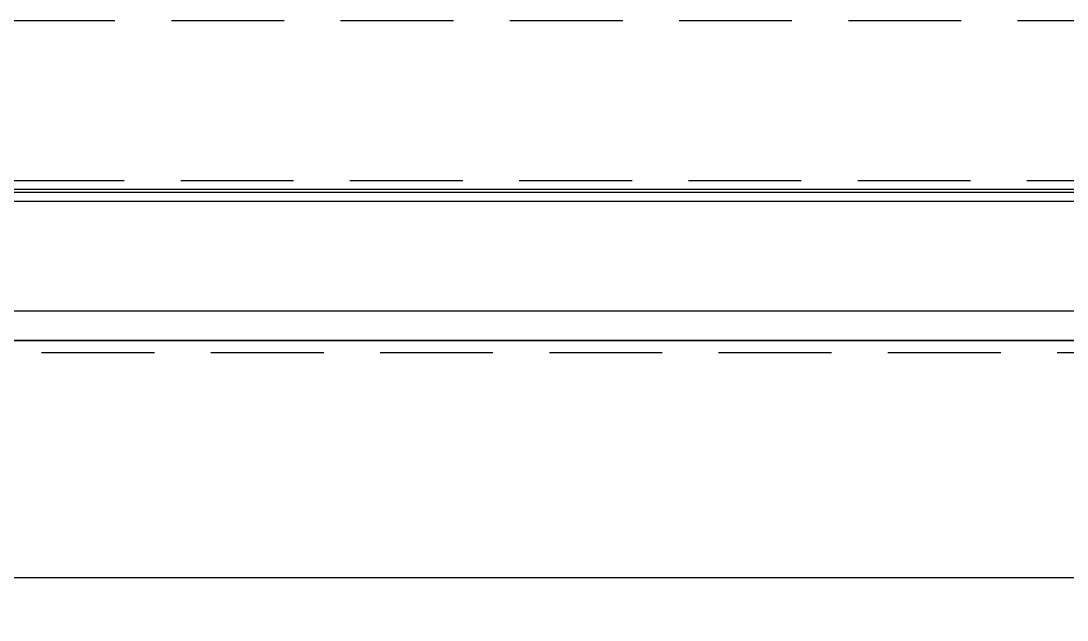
# Model space of a CAD drawing. Header units: millimetres. Extents: x -208796 to -83323, y 30910 to 103951.
# Drawn here: x -100400.8 to -100224.2, y 36625.1 to 36726.3 of the extents above; entities that cross this region are included whole.
import ezdxf

# ---------------------------------------------------------------- set-up
doc = ezdxf.new("R2010")
doc.units = ezdxf.units.MM
doc.header["$LTSCALE"] = 3
doc.linetypes.add('HIDDEN', pattern=[9.525, 6.35, -3.175])
doc.layers.add('@.VISIBLE', color=7, linetype='Continuous')

msp = doc.modelspace()

# ---------------------------------------------------------------- linework, layer by layer
msp.add_lwpolyline([(-100502.19, 36672.32), (-100502.19, 36632.32), (-100193.19, 36632.32), (-100193.19, 36672.32)], close=True)
at = {"layer": '@.VISIBLE', "linetype": 'HIDDEN'}
for points in [[(-100596.19, 36029.32), (-100099.19, 36029.32), (-100099.19, 36726.32), (-100596.19, 36726.32)], [(-100569.19, 36056.32), (-100126.19, 36056.32), (-100126.19, 36699.32), (-100569.19, 36699.32)]]:
    msp.add_lwpolyline(points, close=True, dxfattribs=at)
at = {"layer": '@.VISIBLE'}
msp.add_lwpolyline([(-100567.69, 36057.82), (-100127.69, 36057.82), (-100127.69, 36697.82), (-100567.69, 36697.82)], close=True, dxfattribs=at)
at = {"layer": '@.VISIBLE', "color": 6}
for points in [[(-100567.19, 36058.32), (-100128.19, 36058.32), (-100128.19, 36697.32), (-100567.19, 36697.32)], [(-100565.69, 36059.82), (-100129.69, 36059.82), (-100129.69, 36695.82), (-100565.69, 36695.82)], [(-100547.19, 36078.32), (-100148.19, 36078.32), (-100148.19, 36677.32), (-100547.19, 36677.32)]]:
    msp.add_lwpolyline(points, close=True, dxfattribs=at)
at = {"layer": '@.VISIBLE', "color": 151}
msp.add_lwpolyline([(-100542.19, 36672.32), (-100153.19, 36672.32), (-100153.19, 36083.32), (-100542.19, 36083.32)], close=True, dxfattribs=at)
at = {"layer": '@.VISIBLE', "color": 151, "linetype": 'HIDDEN'}
msp.add_lwpolyline([(-100540.19, 36670.32), (-100155.19, 36670.32), (-100155.19, 36085.32), (-100540.19, 36085.32)], close=True, dxfattribs=at)

doc.saveas('drawing.dxf')
